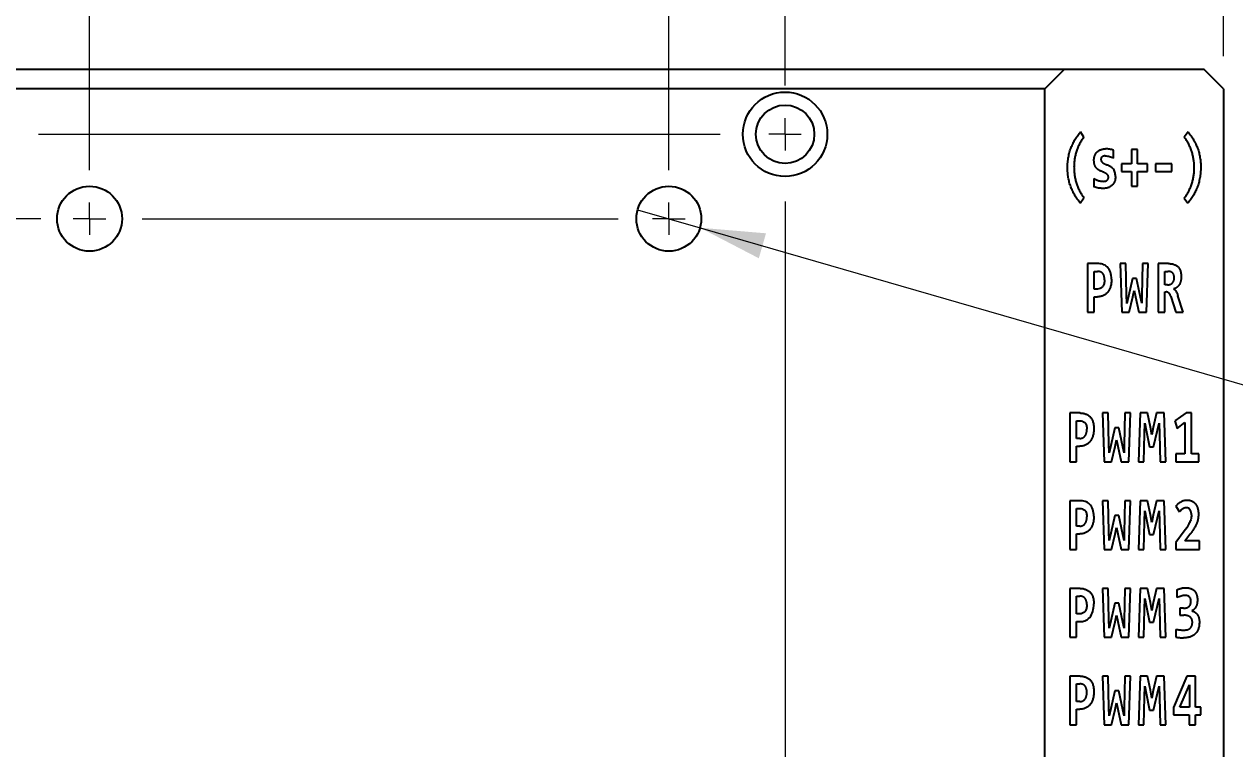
# Model space of a CAD drawing. Header units: millimetres. Extents: x 15 to 415, y 5 to 292.
# Drawn here: x 101.54 to 138.82, y 220.87 to 243.17 of the extents above; entities that cross this region are included whole.
import ezdxf

# ---------------------------------------------------------------- set-up
doc = ezdxf.new("R2010")
doc.units = ezdxf.units.MM
doc.styles.add('SLDTEXTSTYLE0', font='TXT', dxfattribs={"width": 0.75})
doc.styles.add('SLDTEXTSTYLE7', font='TXT', dxfattribs={"width": 0.666667})
doc.dimstyles.new('SLDDIMSTYLE0', dxfattribs={"dimtxt": 2, "dimasz": 2, "dimexe": 0, "dimexo": 0.0625, "dimgap": 0.5, "dimtad": 1, "dimrnd": 1e-09, "dimzin": 4, "dimdsep": 46, "dimtxsty": 'SLDTEXTSTYLE0', "dimsah": 1, "dimcen": 0.09, "dimadec": 0, "dimazin": 1, "dimtfac": 1, "dimtmove": 0, "dimatfit": 0, "dimfxl": 1, "dimfrac": 2, "dimtolj": 1, "dimtzin": 12, "dimarcsym": 0})
doc.dimstyles.new('SLDDIMSTYLE1', dxfattribs={"dimtxt": 2, "dimasz": 2, "dimexe": 0, "dimexo": 0.0625, "dimgap": 0.5, "dimtad": 1, "dimrnd": 1e-09, "dimzin": 12, "dimdsep": 46, "dimtxsty": 'SLDTEXTSTYLE0', "dimsah": 1, "dimcen": 0.09, "dimadec": 0, "dimazin": 3, "dimtfac": 1, "dimtmove": 0, "dimatfit": 0, "dimfxl": 1, "dimfrac": 2, "dimtolj": 1, "dimtzin": 12, "dimarcsym": 0})
doc.dimstyles.new('SLDDIMSTYLE2', dxfattribs={"dimtxt": 2, "dimasz": 2, "dimexe": 0, "dimexo": 0.0625, "dimgap": 0.5, "dimtad": 1, "dimrnd": 1e-09, "dimzin": 12, "dimdsep": 46, "dimtxsty": 'SLDTEXTSTYLE0', "dimsah": 1, "dimcen": 0.09, "dimadec": 0, "dimazin": 3, "dimtfac": 1, "dimtofl": 0, "dimtmove": 0, "dimatfit": 3, "dimfxl": 1, "dimfrac": 2, "dimtolj": 1, "dimtzin": 12, "dimarcsym": 0})
doc.dimstyles.new('SLDDIMSTYLE3', dxfattribs={"dimtxt": 2, "dimasz": 2, "dimexe": 0, "dimexo": 0.0625, "dimgap": 0.5, "dimtad": 1, "dimrnd": 1e-09, "dimzin": 4, "dimdsep": 46, "dimtxsty": 'SLDTEXTSTYLE0', "dimsah": 1, "dimcen": 0.09, "dimadec": 0, "dimazin": 1, "dimtfac": 1, "dimtofl": 0, "dimtmove": 0, "dimatfit": 3, "dimfxl": 1, "dimfrac": 2, "dimtolj": 1, "dimtzin": 12, "dimarcsym": 0})
doc.dimstyles.new('SLDDIMSTYLE5', dxfattribs={"dimtxt": 2, "dimasz": 2, "dimexe": 0, "dimexo": 0.0625, "dimgap": 0.5, "dimtad": 0, "dimtih": 1, "dimtoh": 1, "dimrnd": 1e-09, "dimzin": 12, "dimdsep": 46, "dimtxsty": 'SLDTEXTSTYLE0', "dimblk1": 'NONE', "dimsah": 1, "dimcen": 0, "dimadec": 0, "dimazin": 3, "dimtfac": 1, "dimtmove": 0, "dimatfit": 3, "dimldrblk": 'NONE', "dimfxl": 1, "dimfrac": 2, "dimtolj": 1, "dimtzin": 12, "dimarcsym": 0})

# ---------------------------------------------------------------- blocks, each defined once
blk = doc.blocks.new('_D')
at = {"color": 7, "linetype": 'Continuous', "lineweight": 18}
for p, q in [((86.472, 242.185), (86.472, 252.785)), ((99.972, 241.285), (99.972, 252.785)), ((86.472, 251.785), (82.472, 251.785)), ((86.472, 251.785), (99.972, 251.785)), ((99.972, 251.785), (103.972, 251.785))]:
    blk.add_line(p, q, dxfattribs=at)
for points in [[(86.472, 251.785), (84.472, 252.185), (84.472, 251.385)], [(99.972, 251.785), (101.972, 251.385), (101.972, 252.185)]]:
    blk.add_solid(points, dxfattribs=at)
at = {"color": 7, "linetype": 'Continuous', "lineweight": 18, "insert": (89.897, 254.363), "char_height": 2, "attachment_point": 1, "style": 'SLDTEXTSTYLE0'}
blk.add_mtext('13.50', dxfattribs=at)
blk = doc.blocks.new('_D_1')
at = {"color": 7, "linetype": 'Continuous', "lineweight": 18}
for p, q in [((86.472, 242.185), (86.472, 258.785)), ((103.552, 238.685), (103.552, 258.785)), ((86.472, 257.785), (103.552, 257.785))]:
    blk.add_line(p, q, dxfattribs=at)
for points in [[(86.472, 257.785), (88.472, 257.385), (88.472, 258.185)], [(103.552, 257.785), (101.552, 258.185), (101.552, 257.385)]]:
    blk.add_solid(points, dxfattribs=at)
at = {"color": 7, "linetype": 'Continuous', "lineweight": 18, "insert": (91.687, 260.363), "char_height": 2, "attachment_point": 1, "style": 'SLDTEXTSTYLE0'}
blk.add_mtext('17.08', dxfattribs=at)
blk = doc.blocks.new('_D_2')
at = {"color": 7, "linetype": 'Continuous', "lineweight": 18}
for p, q in [((86.472, 242.185), (86.472, 264.785)), ((121.392, 238.685), (121.392, 264.785)), ((86.472, 263.785), (121.392, 263.785))]:
    blk.add_line(p, q, dxfattribs=at)
for points in [[(86.472, 263.785), (88.472, 263.385), (88.472, 264.185)], [(121.392, 263.785), (119.392, 264.185), (119.392, 263.385)]]:
    blk.add_solid(points, dxfattribs=at)
at = {"color": 7, "linetype": 'Continuous', "lineweight": 18, "insert": (100.607, 266.363), "char_height": 2, "attachment_point": 1, "style": 'SLDTEXTSTYLE0'}
blk.add_mtext('34.92', dxfattribs=at)
blk = doc.blocks.new('_D_3')
at = {"color": 7, "linetype": 'Continuous', "lineweight": 18}
for p, q in [((86.472, 242.185), (86.472, 270.785)), ((124.972, 241.285), (124.972, 270.785)), ((86.472, 269.785), (124.972, 269.785))]:
    blk.add_line(p, q, dxfattribs=at)
for points in [[(86.472, 269.785), (88.472, 269.385), (88.472, 270.185)], [(124.972, 269.785), (122.972, 270.185), (122.972, 269.385)]]:
    blk.add_solid(points, dxfattribs=at)
at = {"color": 7, "linetype": 'Continuous', "lineweight": 18, "insert": (102.397, 272.363), "char_height": 2, "attachment_point": 1, "style": 'SLDTEXTSTYLE0'}
blk.add_mtext('38.50', dxfattribs=at)
blk = doc.blocks.new('_D_4')
at = {"color": 7, "linetype": 'Continuous', "lineweight": 18}
for p, q in [((86.472, 242.185), (86.472, 276.785)), ((138.472, 242.185), (138.472, 276.785)), ((86.472, 275.785), (138.472, 275.785))]:
    blk.add_line(p, q, dxfattribs=at)
for points in [[(86.472, 275.785), (88.472, 275.385), (88.472, 276.185)], [(138.472, 275.785), (136.472, 276.185), (136.472, 275.385)]]:
    blk.add_solid(points, dxfattribs=at)
at = {"color": 7, "linetype": 'Continuous', "lineweight": 18, "insert": (110.994, 278.363), "char_height": 2, "attachment_point": 1, "style": 'SLDTEXTSTYLE0'}
blk.add_mtext('52', dxfattribs=at)
blk = doc.blocks.new('_D_6')
at = {"color": 7, "linetype": 'Continuous', "lineweight": 18}
for p, q in [((70.472, 241.785), (70.472, 252.435)), ((86.072, 241.785), (69.472, 241.785)), ((70.472, 241.785), (70.472, 237.185)), ((102.052, 237.185), (69.472, 237.185))]:
    blk.add_line(p, q, dxfattribs=at)
for points in [[(70.472, 241.785), (70.072, 239.785), (70.872, 239.785)], [(70.472, 237.185), (70.872, 239.185), (70.072, 239.185)]]:
    blk.add_solid(points, dxfattribs=at)
at = {"color": 7, "linetype": 'Continuous', "lineweight": 18, "insert": (67.894, 247.263), "char_height": 2, "attachment_point": 1, "rotation": 90, "style": 'SLDTEXTSTYLE0'}
blk.add_mtext('4.60', dxfattribs=at)
blk = doc.blocks.new('_D_10')
at = {"color": 7, "linetype": 'Continuous', "lineweight": 18}
for p, q in [((120.431, 237.462), (122.353, 236.907)), ((122.353, 236.907), (148.43, 229.372)), ((148.43, 229.372), (165.724, 229.372))]:
    blk.add_line(p, q, dxfattribs=at)
blk.add_solid([(122.353, 236.907), (124.163, 235.968), (124.385, 236.736)], dxfattribs=at)
at = {"color": 7, "linetype": 'Continuous', "lineweight": 18, "char_height": 2, "attachment_point": 1}
for s, insert, style in [('2 x', (149.93, 231.981), 'SLDTEXTSTYLE7'), ('%%c', (154.166, 231.951), 'SLDTEXTSTYLE0'), ('2', (157.182, 231.981), 'SLDTEXTSTYLE0'), ('THRU', (159.41, 231.981), 'SLDTEXTSTYLE0')]:
    blk.add_mtext(s, dxfattribs=dict(at, insert=insert, style=style))
blk = doc.blocks.new('_NONE')
blk = doc.blocks.new('SW_CENTERMARKSYMBOL_3')
at = {"color": 0, "linetype": 'Continuous', "lineweight": 0}
for q in [(0, 0.5), (-0.5, 0), (0, -0.5), (0.5, 0)]:
    blk.add_line((0, 0), q, dxfattribs=at)
blk = doc.blocks.new('SW_CENTERMARKSYMBOL_4')
at = {"color": 0, "linetype": 'Continuous', "lineweight": 0}
for q in [(0, 0.5), (-0.5, 0), (0, -0.5), (0.5, 0)]:
    blk.add_line((0, 0), q, dxfattribs=at)
blk = doc.blocks.new('SW_CENTERMARKSYMBOL_5')
at = {"color": 0, "linetype": 'Continuous', "lineweight": 0}
for q in [(0, 0.5), (-0.5, 0), (0, -0.5), (0.5, 0)]:
    blk.add_line((0, 0), q, dxfattribs=at)

msp = doc.modelspace()

# ---------------------------------------------------------------- linework, layer by layer
at = {"color": 7, "linetype": 'Continuous', "lineweight": 25}
for p, q in [((91.372, 241.785), (133.572, 241.785)), ((133.572, 241.785), (132.972, 241.185)), ((133.572, 241.785), (137.872, 241.785)), ((138.472, 241.185), (137.872, 241.785)), ((132.972, 241.185), (91.972, 241.185)), ((132.972, 198.385), (132.972, 241.185)), ((138.472, 241.185), (138.472, 198.385)), ((134.177, 239.699), (134.069, 239.858)), ((137.381, 239.858), (137.267, 239.692)), ((135.084, 239.054), (135.084, 239.293)), ((135.822, 239.315), (135.637, 239.315)), ((135.637, 239.315), (135.637, 238.88)), ((135.822, 238.88), (135.822, 239.315)), ((135.637, 238.88), (135.33, 238.88)), ((135.33, 238.88), (135.33, 238.641)), ((135.33, 238.641), (135.637, 238.641)), ((135.637, 238.641), (135.637, 238.184)), ((136.129, 238.88), (135.822, 238.88)), ((135.822, 238.184), (135.822, 238.641)), ((135.822, 238.641), (136.129, 238.641)), ((136.129, 238.641), (136.129, 238.88)), ((136.882, 238.88), (136.375, 238.88)), ((136.375, 238.88), (136.375, 238.641)), ((136.375, 238.641), (136.882, 238.641)), ((136.882, 238.641), (136.882, 238.88)), ((134.484, 238.423), (134.484, 238.163)), ((135.637, 238.184), (135.822, 238.184)), ((134.064, 237.663), (134.177, 237.833)), ((137.267, 237.822), (137.377, 237.663)), ((134.599, 235.804), (134.288, 235.804)), ((134.288, 235.804), (134.288, 234.304)), ((135.467, 235.804), (135.291, 235.804)), ((135.291, 235.804), (135.345, 234.304)), ((135.488, 234.842), (135.467, 235.804)), ((135.983, 235.804), (135.962, 234.815)), ((136.152, 235.804), (135.983, 235.804)), ((136.098, 234.304), (136.152, 235.804)), ((136.779, 235.804), (136.464, 235.804)), ((136.464, 235.804), (136.464, 234.304)), ((134.487, 235.564), (134.591, 235.564)), ((134.487, 235.021), (134.487, 235.564)), ((135.671, 235.347), (135.545, 234.805)), ((135.797, 235.347), (135.671, 235.347)), ((135.919, 234.765), (135.797, 235.347)), ((136.664, 235.564), (136.754, 235.564)), ((136.664, 235.151), (136.664, 235.564)), ((134.598, 235.021), (134.487, 235.021)), ((135.682, 234.777), (135.722, 234.976)), ((135.722, 234.976), (135.76, 234.781)), ((136.747, 235.151), (136.664, 235.151)), ((136.664, 234.304), (136.664, 234.934)), ((136.664, 234.934), (136.703, 234.934)), ((134.487, 234.304), (134.487, 234.782)), ((134.487, 234.782), (134.59, 234.782)), ((135.493, 234.579), (135.488, 234.842)), ((135.545, 234.805), (135.493, 234.579)), ((135.57, 234.304), (135.682, 234.777)), ((135.76, 234.781), (135.864, 234.304)), ((135.959, 234.581), (135.919, 234.765)), ((135.962, 234.815), (135.959, 234.581)), ((136.854, 234.793), (137.002, 234.304)), ((137.236, 234.304), (137.068, 234.814)), ((134.288, 234.304), (134.487, 234.304)), ((135.345, 234.304), (135.57, 234.304)), ((135.864, 234.304), (136.098, 234.304)), ((136.464, 234.304), (136.664, 234.304)), ((137.002, 234.304), (137.236, 234.304)), ((133.743, 231.204), (133.743, 229.704)), ((134.055, 231.204), (133.743, 231.204)), ((134.923, 231.204), (134.747, 231.204)), ((134.747, 231.204), (134.801, 229.704)), ((134.944, 230.242), (134.923, 231.204)), ((135.439, 231.204), (135.417, 230.215)), ((135.608, 231.204), (135.439, 231.204)), ((135.554, 229.704), (135.608, 231.204)), ((135.905, 231.204), (135.851, 229.704)), ((136.13, 231.204), (135.905, 231.204)), ((136.222, 230.771), (136.13, 231.204)), ((136.413, 231.204), (136.312, 230.758)), ((136.643, 231.204), (136.413, 231.204)), ((136.696, 229.704), (136.643, 231.204)), ((137.322, 231.204), (136.978, 230.964)), ((137.485, 231.204), (137.322, 231.204)), ((137.485, 229.943), (137.485, 231.204)), ((133.943, 230.964), (134.047, 230.964)), ((133.943, 230.421), (133.943, 230.964)), ((136.039, 230.561), (136.046, 230.893)), ((136.046, 230.893), (136.09, 230.677)), ((136.266, 230.528), (136.222, 230.771)), ((136.44, 230.677), (136.493, 230.893)), ((136.493, 230.893), (136.5, 230.554)), ((136.978, 230.964), (137.044, 230.725)), ((137.044, 230.725), (137.285, 230.908)), ((137.285, 230.908), (137.285, 229.943)), ((134.054, 230.421), (133.943, 230.421)), ((135.127, 230.747), (135.001, 230.205)), ((135.252, 230.747), (135.127, 230.747)), ((135.375, 230.165), (135.252, 230.747)), ((136.02, 229.704), (136.039, 230.561)), ((136.09, 230.677), (136.195, 230.16)), ((136.312, 230.758), (136.266, 230.528)), ((136.32, 230.16), (136.44, 230.677)), ((136.5, 230.554), (136.521, 229.704)), ((133.943, 229.704), (133.943, 230.182)), ((133.943, 230.182), (134.045, 230.182)), ((134.949, 229.979), (134.944, 230.242)), ((135.001, 230.205), (134.949, 229.979)), ((135.026, 229.704), (135.138, 230.177)), ((135.138, 230.177), (135.178, 230.376)), ((135.178, 230.376), (135.216, 230.181)), ((135.216, 230.181), (135.32, 229.704)), ((135.415, 229.981), (135.375, 230.165)), ((135.417, 230.215), (135.415, 229.981)), ((136.195, 230.16), (136.32, 230.16)), ((133.743, 229.704), (133.943, 229.704)), ((134.801, 229.704), (135.026, 229.704)), ((135.32, 229.704), (135.554, 229.704)), ((135.851, 229.704), (136.02, 229.704)), ((136.521, 229.704), (136.696, 229.704)), ((137.285, 229.943), (137.008, 229.943)), ((137.008, 229.943), (137.008, 229.704)), ((137.008, 229.704), (137.716, 229.704)), ((137.716, 229.943), (137.485, 229.943)), ((137.716, 229.704), (137.716, 229.943)), ((134.055, 228.504), (133.743, 228.504)), ((133.743, 228.504), (133.743, 227.004)), ((133.943, 228.264), (134.047, 228.264)), ((133.943, 227.721), (133.943, 228.264)), ((134.923, 228.504), (134.747, 228.504)), ((134.747, 228.504), (134.801, 227.004)), ((134.944, 227.542), (134.923, 228.504)), ((135.439, 228.504), (135.417, 227.515)), ((135.608, 228.504), (135.439, 228.504)), ((135.554, 227.004), (135.608, 228.504)), ((135.905, 228.504), (135.851, 227.004)), ((136.13, 228.504), (135.905, 228.504)), ((136.039, 227.861), (136.046, 228.193)), ((136.046, 228.193), (136.09, 227.977)), ((136.222, 228.071), (136.13, 228.504)), ((136.413, 228.504), (136.312, 228.058)), ((136.643, 228.504), (136.413, 228.504)), ((136.44, 227.977), (136.493, 228.193)), ((136.493, 228.193), (136.5, 227.854)), ((136.696, 227.004), (136.643, 228.504)), ((137.008, 228.336), (137.114, 228.156)), ((135.127, 228.047), (135.001, 227.505)), ((135.252, 228.047), (135.127, 228.047)), ((135.375, 227.465), (135.252, 228.047)), ((136.02, 227.004), (136.039, 227.861)), ((136.09, 227.977), (136.195, 227.46)), ((136.266, 227.828), (136.222, 228.071)), ((136.312, 228.058), (136.266, 227.828)), ((136.32, 227.46), (136.44, 227.977)), ((136.5, 227.854), (136.521, 227.004)), ((134.054, 227.721), (133.943, 227.721)), ((133.943, 227.004), (133.943, 227.482)), ((133.943, 227.482), (134.045, 227.482)), ((134.949, 227.279), (134.944, 227.542)), ((135.001, 227.505), (134.949, 227.279)), ((135.026, 227.004), (135.138, 227.477)), ((135.138, 227.477), (135.178, 227.676)), ((135.178, 227.676), (135.216, 227.481)), ((135.216, 227.481), (135.32, 227.004)), ((135.415, 227.281), (135.375, 227.465)), ((135.417, 227.515), (135.415, 227.281)), ((136.195, 227.46), (136.32, 227.46)), ((137.264, 227.563), (137.008, 227.213)), ((137.285, 227.264), (137.441, 227.469)), ((137.008, 227.213), (137.008, 227.004)), ((137.731, 227.264), (137.285, 227.264)), ((137.731, 227.004), (137.731, 227.264)), ((133.743, 227.004), (133.943, 227.004)), ((134.801, 227.004), (135.026, 227.004)), ((135.32, 227.004), (135.554, 227.004)), ((135.851, 227.004), (136.02, 227.004)), ((136.521, 227.004), (136.696, 227.004)), ((137.008, 227.004), (137.731, 227.004)), ((133.743, 225.804), (133.743, 224.304)), ((134.055, 225.804), (133.743, 225.804)), ((133.943, 225.564), (134.047, 225.564)), ((133.943, 225.021), (133.943, 225.564)), ((134.923, 225.804), (134.747, 225.804)), ((134.747, 225.804), (134.801, 224.304)), ((134.944, 224.842), (134.923, 225.804)), ((135.439, 225.804), (135.417, 224.815)), ((135.608, 225.804), (135.439, 225.804)), ((135.554, 224.304), (135.608, 225.804)), ((135.905, 225.804), (135.851, 224.304)), ((136.13, 225.804), (135.905, 225.804)), ((136.222, 225.371), (136.13, 225.804)), ((136.413, 225.804), (136.312, 225.358)), ((136.643, 225.804), (136.413, 225.804)), ((136.696, 224.304), (136.643, 225.804)), ((137.039, 225.76), (137.039, 225.521)), ((135.127, 225.347), (135.001, 224.805)), ((135.252, 225.347), (135.127, 225.347)), ((135.375, 224.765), (135.252, 225.347)), ((136.039, 225.161), (136.046, 225.493)), ((136.046, 225.493), (136.09, 225.277)), ((136.09, 225.277), (136.195, 224.76)), ((136.266, 225.128), (136.222, 225.371)), ((136.312, 225.358), (136.266, 225.128)), ((136.32, 224.76), (136.44, 225.277)), ((136.44, 225.277), (136.493, 225.493)), ((136.493, 225.493), (136.5, 225.154)), ((137.244, 225.195), (137.131, 225.195)), ((137.131, 225.195), (137.131, 224.977)), ((134.054, 225.021), (133.943, 225.021)), ((134.949, 224.579), (134.944, 224.842)), ((135.001, 224.805), (134.949, 224.579)), ((135.138, 224.777), (135.178, 224.976)), ((135.178, 224.976), (135.216, 224.781)), ((135.417, 224.815), (135.415, 224.581)), ((136.02, 224.304), (136.039, 225.161)), ((136.5, 225.154), (136.521, 224.304)), ((137.131, 224.977), (137.251, 224.977)), ((133.943, 224.304), (133.943, 224.782)), ((133.943, 224.782), (134.045, 224.782)), ((135.026, 224.304), (135.138, 224.777)), ((135.216, 224.781), (135.32, 224.304)), ((135.415, 224.581), (135.375, 224.765)), ((136.195, 224.76), (136.32, 224.76)), ((137.008, 224.543), (137.008, 224.304)), ((133.743, 224.304), (133.943, 224.304)), ((134.801, 224.304), (135.026, 224.304)), ((135.32, 224.304), (135.554, 224.304)), ((135.851, 224.304), (136.02, 224.304)), ((136.521, 224.304), (136.696, 224.304)), ((133.743, 223.104), (133.743, 221.604)), ((134.055, 223.104), (133.743, 223.104)), ((134.923, 223.104), (134.747, 223.104)), ((134.747, 223.104), (134.801, 221.604)), ((134.944, 222.142), (134.923, 223.104)), ((135.439, 223.104), (135.417, 222.115)), ((135.608, 223.104), (135.439, 223.104)), ((135.554, 221.604), (135.608, 223.104)), ((135.905, 223.104), (135.851, 221.604)), ((136.13, 223.104), (135.905, 223.104)), ((136.222, 222.671), (136.13, 223.104)), ((136.413, 223.104), (136.312, 222.658)), ((136.643, 223.104), (136.413, 223.104)), ((136.696, 221.604), (136.643, 223.104)), ((137.342, 223.104), (136.932, 222.14)), ((137.608, 223.104), (137.342, 223.104)), ((137.608, 222.147), (137.608, 223.104)), ((133.943, 222.864), (134.047, 222.864)), ((133.943, 222.321), (133.943, 222.864)), ((135.127, 222.647), (135.001, 222.105)), ((135.252, 222.647), (135.127, 222.647)), ((135.375, 222.065), (135.252, 222.647)), ((136.039, 222.461), (136.046, 222.793)), ((136.046, 222.793), (136.09, 222.577)), ((136.09, 222.577), (136.195, 222.06)), ((136.266, 222.428), (136.222, 222.671)), ((136.312, 222.658), (136.266, 222.428)), ((136.32, 222.06), (136.44, 222.577)), ((136.44, 222.577), (136.493, 222.793)), ((136.493, 222.793), (136.5, 222.454)), ((137.125, 222.147), (137.423, 222.832)), ((137.423, 222.832), (137.423, 222.147)), ((134.054, 222.321), (133.943, 222.321)), ((135.138, 222.077), (135.178, 222.276)), ((135.178, 222.276), (135.216, 222.081)), ((136.02, 221.604), (136.039, 222.461)), ((136.5, 222.454), (136.521, 221.604)), ((133.943, 221.604), (133.943, 222.082)), ((133.943, 222.082), (134.045, 222.082)), ((134.949, 221.879), (134.944, 222.142)), ((135.001, 222.105), (134.949, 221.879)), ((135.026, 221.604), (135.138, 222.077)), ((135.216, 222.081), (135.32, 221.604)), ((135.415, 221.881), (135.375, 222.065)), ((135.417, 222.115), (135.415, 221.881)), ((136.195, 222.06), (136.32, 222.06)), ((136.932, 222.14), (136.932, 221.908)), ((136.932, 221.908), (137.421, 221.908)), ((137.423, 222.147), (137.125, 222.147)), ((137.421, 221.908), (137.421, 221.604)), ((137.777, 222.147), (137.608, 222.147)), ((137.608, 221.604), (137.608, 221.908)), ((137.608, 221.908), (137.777, 221.908)), ((137.777, 221.908), (137.777, 222.147)), ((133.743, 221.604), (133.943, 221.604)), ((134.801, 221.604), (135.026, 221.604)), ((135.32, 221.604), (135.554, 221.604)), ((135.851, 221.604), (136.02, 221.604)), ((136.521, 221.604), (136.696, 221.604)), ((137.421, 221.604), (137.608, 221.604))]:
    msp.add_line(p, q, dxfattribs=at)
at = {"color": 7, "linetype": 'Continuous', "lineweight": 18}
for p, q in [((101.977, 239.785), (122.974, 239.785)), ((124.972, 237.719), (124.972, 201.809)), ((105.177, 237.185), (119.834, 237.185))]:
    msp.add_line(p, q, dxfattribs=at)
at = {"color": 7, "linetype": 'Continuous', "lineweight": 25}
for centre, radius in [((124.972, 239.785), 1.3), ((124.972, 239.785), 0.9), ((103.552, 237.185), 1), ((121.392, 237.185), 1)]:
    msp.add_circle(centre, radius, dxfattribs=at)
for points, knots in [([(133.67, 238.754), (133.67, 238.783), (133.671, 238.84), (133.676, 238.924), (133.686, 239.005), (133.698, 239.084), (133.714, 239.161), (133.733, 239.235), (133.756, 239.307), (133.781, 239.377), (133.809, 239.444), (133.839, 239.51), (133.872, 239.573), (133.907, 239.634), (133.945, 239.693), (133.984, 239.75), (134.025, 239.806), (134.054, 239.841), (134.069, 239.858)], [0, 0, 0, 0, 0.067284, 0.13294, 0.197055, 0.260322, 0.322733, 0.384125, 0.445312, 0.505938, 0.566696, 0.627721, 0.688671, 0.75037, 0.812244, 0.874594, 0.93696, 1, 1, 1, 1]), ([(137.381, 239.858), (137.397, 239.839), (137.429, 239.8), (137.474, 239.74), (137.516, 239.678), (137.554, 239.615), (137.59, 239.552), (137.622, 239.486), (137.651, 239.42), (137.677, 239.353), (137.7, 239.284), (137.72, 239.214), (137.737, 239.143), (137.75, 239.07), (137.761, 238.996), (137.768, 238.921), (137.773, 238.844), (137.774, 238.793), (137.774, 238.767)], [0, 0, 0, 0, 0.071014, 0.140173, 0.20743, 0.272748, 0.336843, 0.399563, 0.461039, 0.521456, 0.581253, 0.640647, 0.699691, 0.759016, 0.818329, 0.878147, 0.938635, 1, 1, 1, 1]), ([(134.177, 239.699), (134.164, 239.682), (134.14, 239.649), (134.105, 239.597), (134.072, 239.544), (134.043, 239.49), (134.015, 239.435), (133.99, 239.379), (133.967, 239.322), (133.946, 239.265), (133.928, 239.206), (133.913, 239.146), (133.899, 239.086), (133.888, 239.025), (133.88, 238.963), (133.874, 238.901), (133.87, 238.837), (133.87, 238.795), (133.869, 238.774)], [0, 0, 0, 0, 0.069361, 0.137144, 0.203455, 0.268703, 0.332532, 0.395355, 0.457618, 0.518935, 0.579765, 0.639688, 0.699887, 0.759431, 0.819221, 0.878807, 0.939328, 1, 1, 1, 1]), ([(137.574, 238.75), (137.574, 238.771), (137.573, 238.814), (137.57, 238.878), (137.564, 238.942), (137.555, 239.005), (137.544, 239.067), (137.531, 239.129), (137.516, 239.19), (137.498, 239.251), (137.477, 239.31), (137.454, 239.369), (137.429, 239.426), (137.401, 239.482), (137.371, 239.537), (137.339, 239.59), (137.304, 239.642), (137.279, 239.675), (137.267, 239.692)], [0, 0, 0, 0, 0.0604, 0.12065, 0.18029, 0.240435, 0.300322, 0.360742, 0.421559, 0.482941, 0.545052, 0.607494, 0.670452, 0.734365, 0.798888, 0.864688, 0.931676, 1, 1, 1, 1]), ([(134.484, 238.989), (134.485, 239), (134.485, 239.024), (134.489, 239.058), (134.497, 239.091), (134.507, 239.123), (134.519, 239.154), (134.535, 239.183), (134.553, 239.21), (134.574, 239.235), (134.598, 239.257), (134.625, 239.277), (134.654, 239.295), (134.686, 239.31), (134.721, 239.322), (134.759, 239.331), (134.799, 239.336), (134.827, 239.336), (134.842, 239.336)], [0, 0, 0, 0, 0.051149, 0.101925, 0.152261, 0.203102, 0.254881, 0.30763, 0.361619, 0.417922, 0.477185, 0.539067, 0.604814, 0.674264, 0.748213, 0.826618, 0.91073, 1, 1, 1, 1]), ([(134.725, 238.639), (134.715, 238.643), (134.696, 238.651), (134.668, 238.664), (134.643, 238.678), (134.619, 238.692), (134.597, 238.709), (134.578, 238.726), (134.56, 238.744), (134.544, 238.764), (134.53, 238.786), (134.518, 238.809), (134.507, 238.834), (134.499, 238.861), (134.492, 238.89), (134.487, 238.92), (134.485, 238.954), (134.485, 238.977), (134.484, 238.989)], [0, 0, 0, 0, 0.081134, 0.157814, 0.230144, 0.298252, 0.362869, 0.424866, 0.482653, 0.538993, 0.593491, 0.648096, 0.701144, 0.755553, 0.811705, 0.871001, 0.933128, 1, 1, 1, 1]), ([(134.832, 239.119), (134.823, 239.119), (134.805, 239.118), (134.779, 239.113), (134.756, 239.104), (134.736, 239.092), (134.72, 239.077), (134.708, 239.058), (134.701, 239.037), (134.7, 239.021), (134.7, 239.013)], [0, 0, 0, 0, 0.1692296, 0.3215452, 0.4601194, 0.5873623, 0.7020378, 0.8037547, 0.8997222, 1, 1, 1, 1]), ([(134.7, 239.013), (134.7, 239.004), (134.7, 238.988), (134.706, 238.964), (134.718, 238.943), (134.733, 238.928), (134.747, 238.915), (134.761, 238.905), (134.777, 238.895), (134.795, 238.884), (134.816, 238.873), (134.839, 238.862), (134.866, 238.85), (134.885, 238.843), (134.895, 238.839)], [0, 0, 0, 0, 0.072449, 0.139653, 0.211978, 0.304224, 0.358885, 0.421219, 0.492291, 0.571391, 0.659917, 0.760706, 0.874148, 1, 1, 1, 1]), ([(134.832, 239.119), (134.875, 239.118), (134.918, 239.113), (135.003, 239.092), (135.044, 239.074), (135.084, 239.054)], [0, 0, 0, 0, 0.5, 0.5, 1, 1, 1, 1]), ([(135.084, 239.293), (135.044, 239.306), (135.004, 239.318), (134.923, 239.334), (134.883, 239.336), (134.842, 239.336)], [0, 0, 0, 0, 0.5, 0.5, 1, 1, 1, 1]), ([(134.064, 237.663), (134.047, 237.682), (134.016, 237.721), (133.971, 237.782), (133.93, 237.844), (133.891, 237.907), (133.856, 237.971), (133.823, 238.036), (133.794, 238.102), (133.768, 238.17), (133.745, 238.238), (133.725, 238.308), (133.708, 238.379), (133.694, 238.452), (133.683, 238.526), (133.675, 238.6), (133.67, 238.677), (133.67, 238.728), (133.67, 238.754)], [0, 0, 0, 0, 0.071199, 0.14019, 0.207487, 0.273214, 0.337385, 0.399915, 0.461562, 0.522136, 0.581834, 0.641356, 0.700513, 0.759677, 0.818755, 0.878602, 0.938874, 1, 1, 1, 1]), ([(133.869, 238.774), (133.87, 238.752), (133.87, 238.709), (133.874, 238.644), (133.88, 238.581), (133.888, 238.518), (133.899, 238.455), (133.913, 238.393), (133.928, 238.332), (133.946, 238.272), (133.967, 238.212), (133.99, 238.154), (134.015, 238.097), (134.043, 238.041), (134.073, 237.987), (134.105, 237.934), (134.14, 237.882), (134.164, 237.849), (134.177, 237.833)], [0, 0, 0, 0, 0.060776, 0.121084, 0.181411, 0.241301, 0.301555, 0.362126, 0.423, 0.484441, 0.546326, 0.608549, 0.671567, 0.735021, 0.799606, 0.865229, 0.93183, 1, 1, 1, 1]), ([(134.93, 238.46), (134.93, 238.468), (134.929, 238.485), (134.923, 238.51), (134.91, 238.532), (134.895, 238.548), (134.879, 238.561), (134.865, 238.571), (134.848, 238.581), (134.829, 238.591), (134.807, 238.602), (134.782, 238.614), (134.755, 238.626), (134.735, 238.635), (134.725, 238.639)], [0, 0, 0, 0, 0.070428, 0.137201, 0.211725, 0.302873, 0.358122, 0.420759, 0.491013, 0.570254, 0.659445, 0.761021, 0.87443, 1, 1, 1, 1]), ([(135.145, 238.489), (135.145, 238.534), (135.141, 238.581), (135.117, 238.665), (135.095, 238.701), (135.044, 238.757), (135.015, 238.777), (134.956, 238.811), (134.926, 238.826), (134.895, 238.839)], [0, 0, 0, 0, 0.25, 0.25, 0.5, 0.5, 0.75, 0.75, 1, 1, 1, 1]), ([(137.267, 237.822), (137.279, 237.839), (137.304, 237.872), (137.339, 237.924), (137.371, 237.977), (137.401, 238.031), (137.429, 238.086), (137.454, 238.142), (137.477, 238.199), (137.498, 238.257), (137.516, 238.316), (137.531, 238.376), (137.544, 238.436), (137.555, 238.498), (137.564, 238.56), (137.57, 238.622), (137.573, 238.686), (137.574, 238.728), (137.574, 238.75)], [0, 0, 0, 0, 0.069436, 0.137061, 0.203473, 0.268581, 0.332273, 0.395232, 0.457362, 0.518835, 0.57983, 0.639926, 0.6999, 0.759628, 0.81929, 0.879067, 0.939458, 1, 1, 1, 1]), ([(137.774, 238.767), (137.774, 238.738), (137.773, 238.681), (137.767, 238.597), (137.758, 238.516), (137.746, 238.437), (137.729, 238.36), (137.71, 238.286), (137.689, 238.214), (137.664, 238.144), (137.636, 238.076), (137.606, 238.01), (137.574, 237.946), (137.538, 237.885), (137.501, 237.827), (137.462, 237.769), (137.421, 237.715), (137.392, 237.68), (137.377, 237.663)], [0, 0, 0, 0, 0.067363, 0.132833, 0.197244, 0.260327, 0.322557, 0.384022, 0.44542, 0.506472, 0.567495, 0.628448, 0.689741, 0.751177, 0.812927, 0.874976, 0.937234, 1, 1, 1, 1]), ([(134.484, 238.423), (134.497, 238.416), (134.522, 238.401), (134.559, 238.384), (134.597, 238.368), (134.635, 238.356), (134.672, 238.348), (134.707, 238.341), (134.742, 238.337), (134.765, 238.337), (134.777, 238.336)], [0, 0, 0, 0, 0.1351252, 0.2674835, 0.3971709, 0.5256548, 0.6504048, 0.7711763, 0.8873294, 1, 1, 1, 1]), ([(134.777, 238.336), (134.789, 238.337), (134.811, 238.337), (134.843, 238.344), (134.87, 238.354), (134.892, 238.369), (134.909, 238.387), (134.921, 238.409), (134.929, 238.433), (134.93, 238.451), (134.93, 238.46)], [0, 0, 0, 0, 0.1837, 0.344469, 0.484317, 0.606906, 0.71509, 0.811792, 0.904985, 1, 1, 1, 1]), ([(135.145, 238.489), (135.145, 238.473), (135.144, 238.441), (135.138, 238.396), (135.129, 238.355), (135.115, 238.318), (135.098, 238.284), (135.079, 238.254), (135.057, 238.226), (135.032, 238.203), (135.006, 238.182), (134.978, 238.165), (134.948, 238.15), (134.916, 238.139), (134.884, 238.13), (134.851, 238.124), (134.817, 238.12), (134.795, 238.119), (134.784, 238.119)], [0, 0, 0, 0, 0.068187, 0.131565, 0.192816, 0.251567, 0.309696, 0.367069, 0.425159, 0.484074, 0.544377, 0.605567, 0.668489, 0.733375, 0.799758, 0.866004, 0.932853, 1, 1, 1, 1]), ([(134.784, 238.119), (134.769, 238.119), (134.741, 238.119), (134.699, 238.121), (134.659, 238.125), (134.61, 238.131), (134.552, 238.142), (134.506, 238.156), (134.484, 238.163)], [0, 0, 0, 0, 0.1456809, 0.2842712, 0.4151123, 0.539791, 0.7759779, 1, 1, 1, 1]), ([(135.025, 235.324), (135.024, 235.397), (135.017, 235.47), (134.973, 235.602), (134.938, 235.659), (134.853, 235.741), (134.803, 235.766), (134.702, 235.798), (134.651, 235.802), (134.599, 235.804)], [0, 0, 0, 0, 0.25, 0.25, 0.5, 0.5, 0.75, 0.75, 1, 1, 1, 1]), ([(136.779, 235.804), (136.793, 235.803), (136.822, 235.803), (136.864, 235.799), (136.903, 235.792), (136.94, 235.783), (136.975, 235.771), (137.008, 235.756), (137.038, 235.736), (137.065, 235.714), (137.089, 235.687), (137.111, 235.657), (137.129, 235.623), (137.145, 235.585), (137.157, 235.544), (137.165, 235.498), (137.171, 235.447), (137.171, 235.412), (137.171, 235.394)], [0, 0, 0, 0, 0.0784, 0.153055, 0.224207, 0.292389, 0.356732, 0.418154, 0.476537, 0.533113, 0.587467, 0.641063, 0.694814, 0.749621, 0.806404, 0.866159, 0.930598, 1, 1, 1, 1]), ([(135.025, 235.324), (135.025, 235.305), (135.025, 235.267), (135.019, 235.211), (135.01, 235.158), (134.999, 235.107), (134.983, 235.059), (134.964, 235.014), (134.941, 234.972), (134.916, 234.934), (134.886, 234.9), (134.854, 234.869), (134.818, 234.843), (134.779, 234.821), (134.736, 234.803), (134.69, 234.791), (134.641, 234.783), (134.607, 234.782), (134.59, 234.782)], [0, 0, 0, 0, 0.062241, 0.122409, 0.180976, 0.238816, 0.295945, 0.351906, 0.408023, 0.464686, 0.522343, 0.581494, 0.642693, 0.706887, 0.774372, 0.845113, 0.920212, 1, 1, 1, 1]), ([(134.81, 235.305), (134.81, 235.314), (134.81, 235.333), (134.807, 235.361), (134.803, 235.387), (134.797, 235.412), (134.79, 235.435), (134.781, 235.457), (134.769, 235.476), (134.757, 235.495), (134.742, 235.511), (134.726, 235.525), (134.708, 235.537), (134.688, 235.547), (134.667, 235.555), (134.643, 235.561), (134.618, 235.564), (134.6, 235.564), (134.591, 235.564)], [0, 0, 0, 0, 0.062782, 0.12312, 0.181326, 0.238048, 0.293523, 0.348464, 0.40253, 0.457337, 0.513596, 0.571577, 0.632321, 0.696523, 0.765278, 0.837969, 0.91656, 1, 1, 1, 1]), ([(134.81, 235.305), (134.81, 235.266), (134.807, 235.227), (134.787, 235.153), (134.772, 235.12), (134.731, 235.067), (134.706, 235.048), (134.653, 235.025), (134.625, 235.022), (134.598, 235.021)], [0, 0, 0, 0, 0.25, 0.25, 0.5, 0.5, 0.75, 0.75, 1, 1, 1, 1]), ([(136.747, 235.151), (136.762, 235.152), (136.791, 235.153), (136.826, 235.162), (136.851, 235.171), (136.869, 235.181), (136.885, 235.192), (136.899, 235.205), (136.912, 235.219), (136.923, 235.235), (136.933, 235.252), (136.942, 235.272), (136.948, 235.292), (136.953, 235.315), (136.956, 235.338), (136.956, 235.355), (136.956, 235.363)], [0, 0, 0, 0, 0.156065, 0.299025, 0.366206, 0.429474, 0.490277, 0.548712, 0.605422, 0.660521, 0.714766, 0.769074, 0.824373, 0.88051, 0.938567, 1, 1, 1, 1]), ([(136.956, 235.363), (136.956, 235.372), (136.956, 235.388), (136.953, 235.413), (136.949, 235.435), (136.944, 235.455), (136.937, 235.474), (136.928, 235.49), (136.918, 235.505), (136.906, 235.518), (136.892, 235.529), (136.877, 235.538), (136.86, 235.547), (136.842, 235.553), (136.822, 235.558), (136.801, 235.562), (136.778, 235.564), (136.762, 235.564), (136.754, 235.564)], [0, 0, 0, 0, 0.0644962, 0.1252966, 0.1822689, 0.2367574, 0.2879879, 0.3395472, 0.3911136, 0.4431794, 0.4982977, 0.5567588, 0.6187073, 0.6851368, 0.7558245, 0.8318684, 0.91349, 1, 1, 1, 1]), ([(137.171, 235.394), (137.171, 235.38), (137.171, 235.354), (137.167, 235.317), (137.162, 235.281), (137.154, 235.248), (137.144, 235.218), (137.132, 235.189), (137.118, 235.163), (137.103, 235.138), (137.086, 235.117), (137.067, 235.097), (137.047, 235.079), (137.026, 235.064), (137.004, 235.051), (136.981, 235.04), (136.957, 235.031), (136.94, 235.027), (136.932, 235.025)], [0, 0, 0, 0, 0.072192, 0.140549, 0.20621, 0.269373, 0.330598, 0.390547, 0.449605, 0.508531, 0.567457, 0.626884, 0.686741, 0.74767, 0.809838, 0.87222, 0.935319, 1, 1, 1, 1]), ([(136.854, 234.793), (136.85, 234.804), (136.843, 234.826), (136.829, 234.854), (136.813, 234.879), (136.795, 234.899), (136.774, 234.915), (136.752, 234.926), (136.728, 234.932), (136.712, 234.933), (136.703, 234.934)], [0, 0, 0, 0, 0.13489, 0.262117, 0.382937, 0.502093, 0.622553, 0.743199, 0.868841, 1, 1, 1, 1]), ([(136.932, 235.025), (136.939, 235.022), (136.952, 235.017), (136.97, 235.004), (136.988, 234.985), (137.004, 234.962), (137.021, 234.933), (137.037, 234.899), (137.053, 234.859), (137.063, 234.829), (137.068, 234.814)], [0, 0, 0, 0, 0.094989, 0.193265, 0.297051, 0.4077, 0.530418, 0.670497, 0.82661, 1, 1, 1, 1]), ([(134.055, 231.204), (134.072, 231.203), (134.104, 231.202), (134.151, 231.197), (134.196, 231.186), (134.237, 231.173), (134.275, 231.155), (134.31, 231.134), (134.343, 231.109), (134.371, 231.08), (134.397, 231.048), (134.419, 231.011), (134.438, 230.972), (134.454, 230.929), (134.466, 230.882), (134.475, 230.832), (134.48, 230.779), (134.481, 230.743), (134.481, 230.724)], [0, 0, 0, 0, 0.081257, 0.157715, 0.230167, 0.298885, 0.363529, 0.425326, 0.483947, 0.54078, 0.596099, 0.650353, 0.704896, 0.759995, 0.816443, 0.874977, 0.935818, 1, 1, 1, 1]), ([(134.047, 230.964), (134.074, 230.964), (134.101, 230.962), (134.153, 230.944), (134.179, 230.93), (134.223, 230.885), (134.24, 230.853), (134.262, 230.783), (134.266, 230.743), (134.266, 230.705)], [0, 0, 0, 0, 0.25, 0.25, 0.5, 0.5, 0.75, 0.75, 1, 1, 1, 1]), ([(134.481, 230.724), (134.481, 230.705), (134.48, 230.667), (134.475, 230.611), (134.466, 230.558), (134.454, 230.507), (134.439, 230.459), (134.42, 230.414), (134.397, 230.372), (134.371, 230.334), (134.342, 230.3), (134.309, 230.269), (134.274, 230.243), (134.234, 230.221), (134.192, 230.203), (134.146, 230.191), (134.097, 230.183), (134.063, 230.182), (134.045, 230.182)], [0, 0, 0, 0, 0.062241, 0.122409, 0.180976, 0.238816, 0.295945, 0.351906, 0.408023, 0.464686, 0.522343, 0.581494, 0.642693, 0.706887, 0.774372, 0.845113, 0.920212, 1, 1, 1, 1]), ([(134.054, 230.421), (134.062, 230.421), (134.078, 230.422), (134.102, 230.426), (134.124, 230.432), (134.144, 230.44), (134.163, 230.451), (134.181, 230.465), (134.197, 230.48), (134.211, 230.498), (134.224, 230.517), (134.235, 230.539), (134.245, 230.563), (134.253, 230.588), (134.259, 230.615), (134.263, 230.643), (134.266, 230.673), (134.266, 230.694), (134.266, 230.705)], [0, 0, 0, 0, 0.075461, 0.146962, 0.214932, 0.279171, 0.341247, 0.400617, 0.458535, 0.516103, 0.573069, 0.629627, 0.687094, 0.745841, 0.80592, 0.868207, 0.932508, 1, 1, 1, 1]), ([(134.047, 228.264), (134.074, 228.264), (134.101, 228.262), (134.153, 228.244), (134.179, 228.23), (134.223, 228.185), (134.24, 228.153), (134.262, 228.083), (134.266, 228.043), (134.266, 228.005)], [0, 0, 0, 0, 0.25, 0.25, 0.5, 0.5, 0.75, 0.75, 1, 1, 1, 1]), ([(134.481, 228.024), (134.48, 228.097), (134.473, 228.17), (134.429, 228.302), (134.394, 228.359), (134.308, 228.441), (134.259, 228.466), (134.158, 228.498), (134.107, 228.502), (134.055, 228.504)], [0, 0, 0, 0, 0.25, 0.25, 0.5, 0.5, 0.75, 0.75, 1, 1, 1, 1]), ([(137.008, 228.336), (137.02, 228.35), (137.044, 228.378), (137.082, 228.414), (137.122, 228.447), (137.165, 228.475), (137.209, 228.498), (137.256, 228.513), (137.304, 228.524), (137.337, 228.525), (137.354, 228.525)], [0, 0, 0, 0, 0.121432, 0.242908, 0.36541, 0.489228, 0.614115, 0.739581, 0.867854, 1, 1, 1, 1]), ([(137.333, 228.286), (137.323, 228.286), (137.303, 228.285), (137.273, 228.278), (137.244, 228.267), (137.216, 228.251), (137.189, 228.232), (137.164, 228.209), (137.138, 228.184), (137.122, 228.165), (137.114, 228.156)], [0, 0, 0, 0, 0.127552, 0.251408, 0.373334, 0.495622, 0.618372, 0.743337, 0.870165, 1, 1, 1, 1]), ([(137.485, 228.068), (137.485, 228.083), (137.484, 228.111), (137.476, 228.153), (137.464, 228.19), (137.447, 228.223), (137.425, 228.25), (137.404, 228.267), (137.384, 228.277), (137.368, 228.282), (137.351, 228.286), (137.339, 228.286), (137.333, 228.286)], [0, 0, 0, 0, 0.125886, 0.249316, 0.368717, 0.483943, 0.600886, 0.723837, 0.788846, 0.855954, 0.925828, 1, 1, 1, 1]), ([(137.354, 228.525), (137.366, 228.525), (137.391, 228.524), (137.428, 228.519), (137.463, 228.51), (137.495, 228.498), (137.526, 228.482), (137.555, 228.463), (137.581, 228.441), (137.605, 228.415), (137.627, 228.385), (137.646, 228.353), (137.662, 228.316), (137.676, 228.277), (137.687, 228.233), (137.695, 228.187), (137.699, 228.138), (137.7, 228.104), (137.7, 228.087)], [0, 0, 0, 0, 0.072471, 0.142101, 0.208764, 0.273296, 0.33526, 0.394764, 0.452815, 0.509673, 0.566056, 0.622695, 0.680452, 0.739333, 0.800286, 0.863599, 0.92977, 1, 1, 1, 1]), ([(134.481, 228.024), (134.481, 228.005), (134.48, 227.967), (134.475, 227.911), (134.466, 227.858), (134.454, 227.807), (134.439, 227.759), (134.42, 227.714), (134.397, 227.672), (134.371, 227.634), (134.342, 227.6), (134.309, 227.569), (134.274, 227.543), (134.234, 227.521), (134.192, 227.503), (134.146, 227.491), (134.097, 227.483), (134.063, 227.482), (134.045, 227.482)], [0, 0, 0, 0, 0.0622409, 0.122409, 0.1809756, 0.2388157, 0.2959446, 0.3519056, 0.408023, 0.4646862, 0.5223432, 0.5814941, 0.6426932, 0.7068868, 0.7743721, 0.8451131, 0.9202117, 1, 1, 1, 1]), ([(134.054, 227.721), (134.062, 227.721), (134.078, 227.722), (134.102, 227.726), (134.124, 227.732), (134.144, 227.74), (134.163, 227.751), (134.181, 227.765), (134.197, 227.78), (134.211, 227.798), (134.224, 227.817), (134.235, 227.839), (134.245, 227.863), (134.253, 227.888), (134.259, 227.915), (134.263, 227.943), (134.266, 227.973), (134.266, 227.994), (134.266, 228.005)], [0, 0, 0, 0, 0.075461, 0.146962, 0.214932, 0.279171, 0.341247, 0.400617, 0.458535, 0.516103, 0.573069, 0.629627, 0.687094, 0.745841, 0.80592, 0.868207, 0.932508, 1, 1, 1, 1]), ([(137.485, 228.068), (137.484, 228.017), (137.48, 227.967), (137.452, 227.872), (137.432, 227.83), (137.367, 227.708), (137.316, 227.635), (137.264, 227.563)], [0, 0, 0, 0, 0.25, 0.25, 0.5, 0.5, 1, 1, 1, 1]), ([(137.7, 228.087), (137.7, 228.072), (137.699, 228.043), (137.696, 228.001), (137.691, 227.96), (137.683, 227.92), (137.674, 227.881), (137.662, 227.843), (137.648, 227.806), (137.627, 227.756), (137.596, 227.694), (137.559, 227.634), (137.526, 227.585), (137.5, 227.547), (137.471, 227.508), (137.452, 227.482), (137.441, 227.469)], [0, 0, 0, 0, 0.0591327, 0.1166976, 0.173114, 0.2281123, 0.283019, 0.3384127, 0.3951608, 0.4530583, 0.5739295, 0.7038993, 0.7729068, 0.8454609, 0.9212622, 1, 1, 1, 1]), ([(134.266, 225.305), (134.266, 225.314), (134.266, 225.333), (134.263, 225.361), (134.259, 225.387), (134.253, 225.412), (134.245, 225.435), (134.237, 225.457), (134.225, 225.476), (134.213, 225.495), (134.198, 225.511), (134.182, 225.525), (134.164, 225.537), (134.144, 225.547), (134.123, 225.555), (134.099, 225.561), (134.074, 225.564), (134.056, 225.564), (134.047, 225.564)], [0, 0, 0, 0, 0.0627815, 0.1231202, 0.1813263, 0.2380484, 0.2935225, 0.3484637, 0.4025301, 0.4573372, 0.5135963, 0.5715773, 0.632321, 0.6965228, 0.7652775, 0.837969, 0.91656, 1, 1, 1, 1]), ([(134.055, 225.804), (134.072, 225.803), (134.104, 225.802), (134.151, 225.797), (134.196, 225.786), (134.237, 225.773), (134.275, 225.755), (134.31, 225.734), (134.343, 225.709), (134.371, 225.68), (134.397, 225.648), (134.419, 225.611), (134.438, 225.572), (134.454, 225.529), (134.466, 225.482), (134.475, 225.432), (134.48, 225.379), (134.481, 225.343), (134.481, 225.324)], [0, 0, 0, 0, 0.0812574, 0.157715, 0.2301674, 0.2988848, 0.3635285, 0.4253257, 0.4839472, 0.5407805, 0.5960987, 0.6503527, 0.7048956, 0.7599949, 0.8164428, 0.8749766, 0.9358182, 1, 1, 1, 1]), ([(137.039, 225.76), (137.051, 225.766), (137.074, 225.777), (137.109, 225.79), (137.142, 225.801), (137.176, 225.81), (137.209, 225.817), (137.243, 225.822), (137.278, 225.825), (137.302, 225.825), (137.314, 225.825)], [0, 0, 0, 0, 0.134419, 0.260868, 0.382511, 0.504099, 0.62566, 0.74733, 0.871171, 1, 1, 1, 1]), ([(137.295, 225.586), (137.273, 225.585), (137.231, 225.584), (137.168, 225.569), (137.104, 225.548), (137.061, 225.53), (137.039, 225.521)], [0, 0, 0, 0, 0.24448, 0.4887, 0.738375, 1, 1, 1, 1]), ([(137.47, 225.407), (137.469, 225.421), (137.468, 225.447), (137.46, 225.484), (137.446, 225.516), (137.43, 225.537), (137.415, 225.552), (137.402, 225.561), (137.388, 225.569), (137.372, 225.575), (137.355, 225.58), (137.336, 225.584), (137.316, 225.586), (137.302, 225.586), (137.295, 225.586)], [0, 0, 0, 0, 0.118862, 0.227765, 0.330951, 0.436811, 0.493248, 0.551438, 0.614301, 0.681491, 0.752483, 0.829545, 0.911932, 1, 1, 1, 1]), ([(137.314, 225.825), (137.328, 225.825), (137.355, 225.824), (137.395, 225.82), (137.433, 225.812), (137.467, 225.8), (137.499, 225.786), (137.528, 225.769), (137.555, 225.749), (137.579, 225.726), (137.6, 225.701), (137.619, 225.673), (137.635, 225.642), (137.647, 225.609), (137.657, 225.573), (137.664, 225.536), (137.669, 225.496), (137.669, 225.469), (137.669, 225.455)], [0, 0, 0, 0, 0.08527, 0.165492, 0.240547, 0.311799, 0.378504, 0.441552, 0.502087, 0.559384, 0.614753, 0.668921, 0.722383, 0.776035, 0.829868, 0.88465, 0.941179, 1, 1, 1, 1]), ([(134.045, 224.782), (134.1, 224.783), (134.154, 224.789), (134.26, 224.83), (134.31, 224.864), (134.396, 224.962), (134.43, 225.026), (134.472, 225.168), (134.48, 225.246), (134.481, 225.324)], [0, 0, 0, 0, 0.25, 0.25, 0.5, 0.5, 0.75, 0.75, 1, 1, 1, 1]), ([(134.266, 225.305), (134.265, 225.266), (134.262, 225.227), (134.243, 225.153), (134.228, 225.12), (134.187, 225.067), (134.162, 225.048), (134.109, 225.025), (134.081, 225.022), (134.054, 225.021)], [0, 0, 0, 0, 0.25, 0.25, 0.5, 0.5, 0.75, 0.75, 1, 1, 1, 1]), ([(137.244, 225.195), (137.254, 225.195), (137.274, 225.195), (137.303, 225.199), (137.329, 225.204), (137.352, 225.211), (137.373, 225.22), (137.391, 225.231), (137.408, 225.243), (137.422, 225.257), (137.434, 225.272), (137.444, 225.288), (137.453, 225.306), (137.461, 225.331), (137.468, 225.365), (137.469, 225.393), (137.47, 225.407)], [0, 0, 0, 0, 0.1024041, 0.1965098, 0.2817226, 0.3586919, 0.4291359, 0.4935805, 0.5533491, 0.6084106, 0.6604614, 0.7103065, 0.7588606, 0.8067434, 0.9027128, 1, 1, 1, 1]), ([(137.669, 225.455), (137.669, 225.444), (137.669, 225.423), (137.667, 225.391), (137.664, 225.362), (137.658, 225.334), (137.652, 225.307), (137.644, 225.282), (137.635, 225.259), (137.621, 225.23), (137.6, 225.197), (137.571, 225.163), (137.537, 225.133), (137.512, 225.118), (137.499, 225.111)], [0, 0, 0, 0, 0.072989, 0.141765, 0.208783, 0.272446, 0.334283, 0.393542, 0.452787, 0.510582, 0.626694, 0.744756, 0.868726, 1, 1, 1, 1]), ([(137.516, 224.759), (137.516, 224.767), (137.515, 224.783), (137.512, 224.806), (137.507, 224.828), (137.5, 224.849), (137.491, 224.869), (137.48, 224.887), (137.467, 224.903), (137.452, 224.918), (137.434, 224.932), (137.415, 224.944), (137.393, 224.954), (137.369, 224.962), (137.343, 224.969), (137.315, 224.974), (137.284, 224.977), (137.262, 224.977), (137.251, 224.977)], [0, 0, 0, 0, 0.049818, 0.098192, 0.146045, 0.193066, 0.240673, 0.289837, 0.340451, 0.394285, 0.451986, 0.513802, 0.580262, 0.651794, 0.729429, 0.813455, 0.903301, 1, 1, 1, 1]), ([(137.499, 225.111), (137.507, 225.109), (137.524, 225.104), (137.549, 225.096), (137.572, 225.084), (137.594, 225.071), (137.615, 225.056), (137.634, 225.039), (137.652, 225.02), (137.668, 224.998), (137.682, 224.975), (137.695, 224.95), (137.706, 224.924), (137.715, 224.895), (137.722, 224.866), (137.727, 224.834), (137.73, 224.801), (137.731, 224.778), (137.731, 224.767)], [0, 0, 0, 0, 0.070728, 0.139122, 0.205695, 0.270622, 0.332812, 0.394456, 0.454237, 0.513993, 0.572917, 0.631152, 0.689662, 0.748975, 0.80877, 0.870085, 0.933674, 1, 1, 1, 1]), ([(137.008, 224.543), (137.027, 224.54), (137.065, 224.533), (137.125, 224.526), (137.19, 224.522), (137.234, 224.521), (137.257, 224.521)], [0, 0, 0, 0, 0.22031, 0.465216, 0.726949, 1, 1, 1, 1]), ([(137.731, 224.767), (137.731, 224.749), (137.73, 224.713), (137.724, 224.661), (137.715, 224.611), (137.702, 224.564), (137.685, 224.521), (137.664, 224.481), (137.64, 224.444), (137.611, 224.411), (137.578, 224.381), (137.541, 224.355), (137.501, 224.333), (137.456, 224.314), (137.408, 224.3), (137.355, 224.289), (137.298, 224.283), (137.259, 224.282), (137.239, 224.282)], [0, 0, 0, 0, 0.05705, 0.111807, 0.164857, 0.216645, 0.267967, 0.319357, 0.371932, 0.426491, 0.483629, 0.543773, 0.607654, 0.675621, 0.748713, 0.826642, 0.910435, 1, 1, 1, 1]), ([(137.257, 224.521), (137.268, 224.521), (137.289, 224.521), (137.319, 224.525), (137.347, 224.529), (137.373, 224.536), (137.396, 224.545), (137.417, 224.556), (137.437, 224.568), (137.454, 224.582), (137.469, 224.599), (137.482, 224.616), (137.492, 224.636), (137.501, 224.658), (137.508, 224.681), (137.512, 224.706), (137.515, 224.732), (137.516, 224.75), (137.516, 224.759)], [0, 0, 0, 0, 0.093417, 0.180164, 0.260402, 0.335282, 0.404246, 0.468549, 0.528792, 0.585442, 0.639287, 0.690276, 0.74027, 0.790098, 0.840342, 0.891478, 0.944994, 1, 1, 1, 1]), ([(137.008, 224.304), (137.027, 224.299), (137.047, 224.296), (137.066, 224.294), (137.085, 224.291), (137.104, 224.289), (137.123, 224.288), (137.162, 224.284), (137.2, 224.282), (137.239, 224.282)], [0, 0, 0, 0, 0.0000817615, 0.0000817615, 0.0000817615, 0.0001634351, 0.0001634351, 0.0001634351, 0.0003265784, 0.0003265784, 0.0003265784, 0.0003265784]), ([(134.055, 223.104), (134.072, 223.103), (134.104, 223.102), (134.151, 223.097), (134.196, 223.086), (134.237, 223.073), (134.275, 223.055), (134.31, 223.034), (134.343, 223.009), (134.371, 222.98), (134.397, 222.948), (134.419, 222.911), (134.438, 222.872), (134.454, 222.829), (134.466, 222.782), (134.475, 222.732), (134.48, 222.679), (134.481, 222.643), (134.481, 222.624)], [0, 0, 0, 0, 0.0812574, 0.157715, 0.2301674, 0.2988848, 0.3635285, 0.4253257, 0.4839472, 0.5407805, 0.5960987, 0.6503527, 0.7048956, 0.7599949, 0.8164428, 0.8749766, 0.9358182, 1, 1, 1, 1]), ([(134.481, 222.624), (134.481, 222.605), (134.48, 222.567), (134.475, 222.511), (134.466, 222.458), (134.454, 222.407), (134.439, 222.359), (134.42, 222.314), (134.397, 222.272), (134.371, 222.234), (134.342, 222.2), (134.309, 222.169), (134.274, 222.143), (134.234, 222.121), (134.192, 222.103), (134.146, 222.091), (134.097, 222.083), (134.063, 222.082), (134.045, 222.082)], [0, 0, 0, 0, 0.062241, 0.122409, 0.180976, 0.238816, 0.295945, 0.351906, 0.408023, 0.464686, 0.522343, 0.581494, 0.642693, 0.706887, 0.774372, 0.845113, 0.920212, 1, 1, 1, 1]), ([(134.266, 222.605), (134.266, 222.614), (134.266, 222.633), (134.263, 222.661), (134.259, 222.687), (134.253, 222.712), (134.245, 222.735), (134.237, 222.757), (134.225, 222.776), (134.213, 222.795), (134.198, 222.811), (134.182, 222.825), (134.164, 222.837), (134.144, 222.847), (134.123, 222.855), (134.099, 222.861), (134.074, 222.864), (134.056, 222.864), (134.047, 222.864)], [0, 0, 0, 0, 0.062782, 0.12312, 0.181326, 0.238048, 0.293523, 0.348464, 0.40253, 0.457337, 0.513596, 0.571577, 0.632321, 0.696523, 0.765278, 0.837969, 0.91656, 1, 1, 1, 1]), ([(134.054, 222.321), (134.062, 222.321), (134.078, 222.322), (134.102, 222.326), (134.124, 222.332), (134.144, 222.34), (134.163, 222.351), (134.181, 222.365), (134.197, 222.38), (134.211, 222.398), (134.224, 222.417), (134.235, 222.439), (134.245, 222.463), (134.253, 222.488), (134.259, 222.515), (134.263, 222.543), (134.266, 222.573), (134.266, 222.594), (134.266, 222.605)], [0, 0, 0, 0, 0.0754611, 0.1469623, 0.2149317, 0.2791714, 0.341247, 0.4006171, 0.4585351, 0.5161025, 0.5730686, 0.6296273, 0.6870942, 0.7458412, 0.8059199, 0.8682068, 0.9325079, 1, 1, 1, 1])]:
    msp.add_open_spline(points, degree=3, knots=knots, dxfattribs=at)

# ---------------------------------------------------------------- block references
at = {"color": 7, "linetype": 'Continuous', "lineweight": 0}
for name, p in [('SW_CENTERMARKSYMBOL_3', (124.972, 239.785)), ('SW_CENTERMARKSYMBOL_5', (103.552, 237.185)), ('SW_CENTERMARKSYMBOL_4', (121.392, 237.185))]:
    msp.add_blockref(name, p, dxfattribs=at)

# ---------------------------------------------------------------- dimensions: what is measured, and where the dimension line sits
at = {"color": 7, "linetype": 'Continuous', "lineweight": 18}
for base, p2, dimstyle, picture, middle in [((138.472, 275.785), (138.472, 241.185), 'SLDDIMSTYLE2', '_D_4', (112.472, 275.785)), ((124.972, 269.785), (124.972, 240.285), 'SLDDIMSTYLE3', '_D_3', (105.722, 269.785)), ((121.392, 263.785), (121.392, 237.685), 'SLDDIMSTYLE2', '_D_2', (103.932, 263.785)), ((103.552, 257.785), (103.552, 237.685), 'SLDDIMSTYLE1', '_D_1', (95.012, 257.785)), ((99.972, 251.785), (99.972, 240.285), 'SLDDIMSTYLE0', '_D', (93.222, 251.785))]:
    dim = msp.add_linear_dim(base=base, p1=(86.472, 241.185), p2=p2, dimstyle=dimstyle, dxfattribs=at)
    dim.commit()
    dim.dimension.update_dxf_attribs({"geometry": picture, "text_midpoint": middle, "dimtype": 160})
dim = msp.add_linear_dim(base=(70.472, 237.185), p1=(87.072, 241.785), p2=(103.052, 237.185), angle=90, dimstyle='SLDDIMSTYLE3', dxfattribs=at)
dim.commit()
dim.dimension.update_dxf_attribs({"geometry": '_D_6', "text_midpoint": (70.472, 249.849), "dimtype": 160})
dim = msp.add_diameter_dim_2p(p1=(120.431, 237.462), p2=(122.353, 236.907), text='2 x <> THRU', dimstyle='SLDDIMSTYLE5', dxfattribs=at)
dim.commit()
dim.dimension.update_dxf_attribs({"geometry": '_D_10', "text_midpoint": (157.827, 230.975), "dimtype": 163})

doc.saveas('drawing.dxf')
